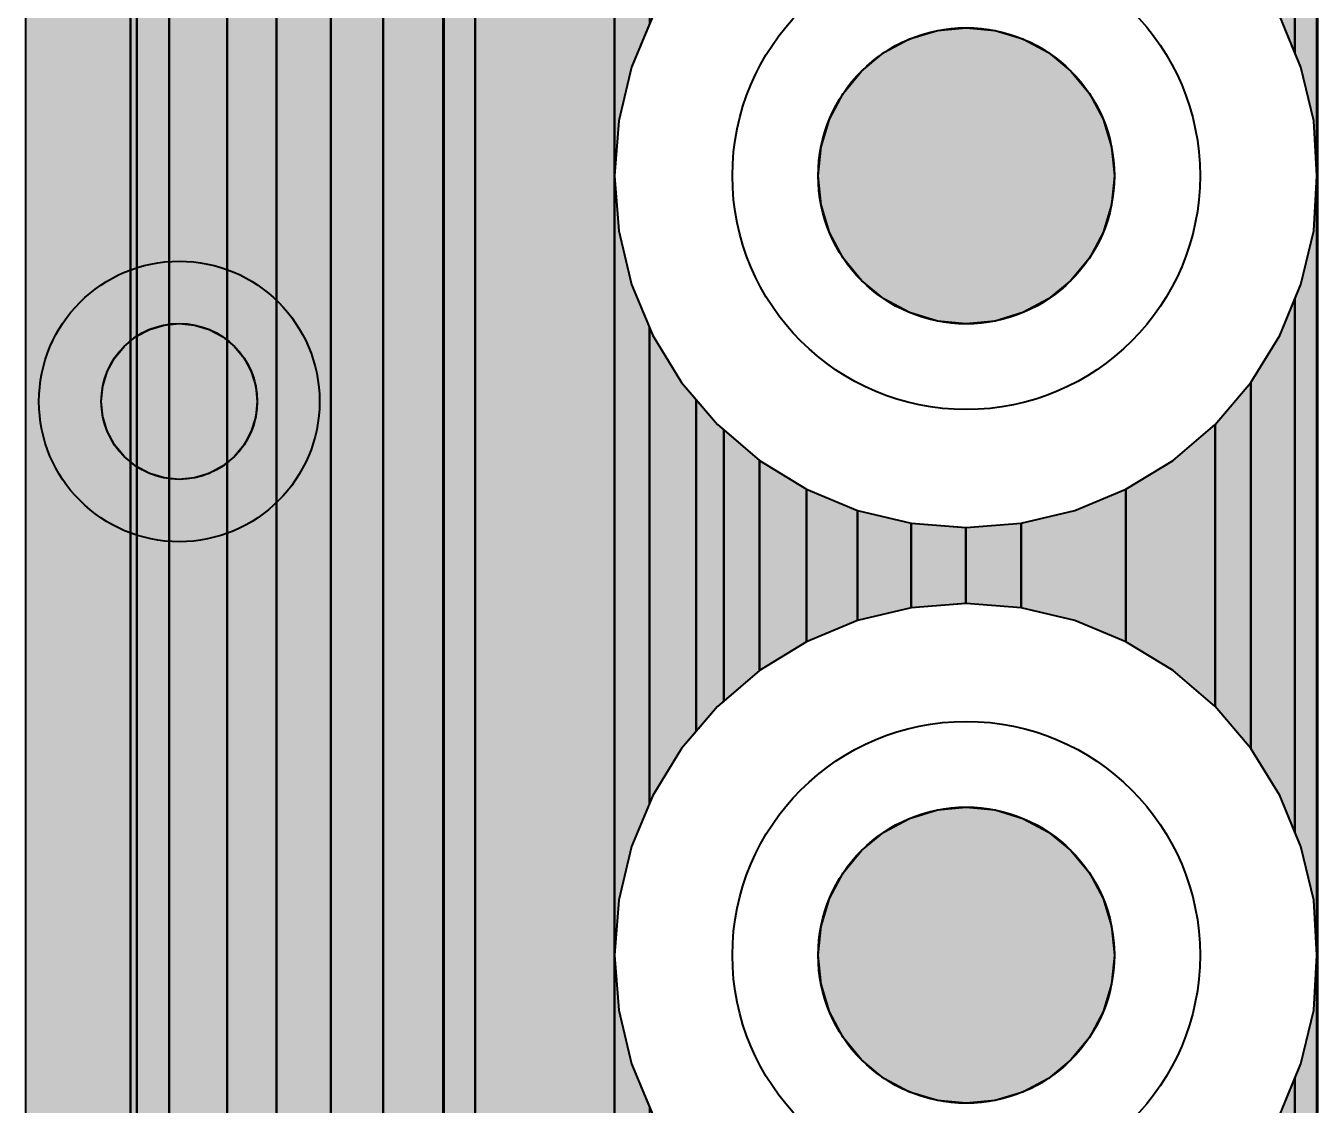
# Model space of a CAD drawing. Header units: millimetres. Extents: x 3.5 to 57, y 2.4 to 42.4.
# Drawn here: x 9.856 to 14.064, y 26.998 to 30.516 of the extents above; entities that cross this region are included whole.
import ezdxf

# ---------------------------------------------------------------- set-up
doc = ezdxf.new("R2010")
doc.units = ezdxf.units.MM
for name, color, linetype in [('bottom_copper', 7, 'Continuous'), ('bottom_silk', 7, 'Continuous'), ('drill_plated', 7, 'Continuous'), ('top_copper', 7, 'Continuous')]:
    doc.layers.add(name, color=color, linetype=linetype)

# ---------------------------------------------------------------- blocks, each defined once
blk = doc.blocks.new('Block9329')
at = {"layer": 'bottom_copper', "lineweight": 40}
for points in [[(0.9648, 0), (0.9636, 0), (0.9636, 36.618), (0.9648, 36.6333), (0.9648, 0)], [(0.9636, 27.2353), (0.953, 27.4147), (0.911, 27.5896), (0.8918, 27.636), (0.8918, 29.3746), (0.911, 29.421), (0.953, 29.5959), (0.9636, 29.7753), (0.9636, 27.2353)], [(0.8918, 27.636), (0.8422, 27.7558), (0.7482, 27.9092), (0.7482, 29.1014), (0.8422, 29.2548), (0.8918, 29.3746), (0.8918, 27.636)], [(0.9636, 24.6953), (0.953, 24.8747), (0.911, 25.0496), (0.8918, 25.096), (0.8918, 26.8346), (0.911, 26.881), (0.953, 27.0559), (0.9636, 27.2353), (0.9636, 24.6953)], [(0.8918, 25.096), (0.8422, 25.2158), (0.7482, 25.3692), (0.7482, 26.5614), (0.8422, 26.7148), (0.8918, 26.8346), (0.8918, 25.096)], [(0.7482, 25.3692), (0.6313, 25.506), (0.6313, 26.4246), (0.7482, 26.5614), (0.7482, 25.3692)], [(0.6313, 25.506), (0.4945, 25.6229), (0.3411, 25.7169), (0.3411, 26.2137), (0.4945, 26.3077), (0.6313, 26.4246), (0.6313, 25.506)], [(0.3411, 25.7169), (0.1749, 25.7857), (0, 25.8277), (0, 26.1029), (0.1749, 26.1449), (0.3411, 26.2137), (0.3411, 25.7169)], [(0, 25.8277), (-0.1794, 25.8418), (-0.1812, 25.8417), (-0.1812, 26.0889), (-0.1794, 26.0888), (0, 26.1029), (0, 25.8277)], [(0.9636, 22.1553), (0.953, 22.3347), (0.911, 22.5096), (0.8918, 22.556), (0.8918, 24.2946), (0.911, 24.341), (0.953, 24.5159), (0.9636, 24.6953), (0.9636, 22.1553)], [(0.8918, 22.556), (0.8422, 22.6758), (0.7482, 22.8292), (0.7482, 24.0214), (0.8422, 24.1748), (0.8918, 24.2946), (0.8918, 22.556)]]:
    blk.add_hatch(color=7, dxfattribs=at).paths.add_polyline_path(points, flags=0)
at = {"layer": 'bottom_copper', "color": 7, "lineweight": 40}
for points in [[(0.9648, 0), (0.9636, 0), (0.9636, 36.618), (0.9648, 36.6333), (0.9648, 0)], [(0.9636, 27.2353), (0.953, 27.4147), (0.911, 27.5896), (0.8918, 27.636), (0.8918, 29.3746), (0.911, 29.421), (0.953, 29.5959), (0.9636, 29.7753), (0.9636, 27.2353)], [(0.8918, 27.636), (0.8422, 27.7558), (0.7482, 27.9092), (0.7482, 29.1014), (0.8422, 29.2548), (0.8918, 29.3746), (0.8918, 27.636)], [(0.9636, 24.6953), (0.953, 24.8747), (0.911, 25.0496), (0.8918, 25.096), (0.8918, 26.8346), (0.911, 26.881), (0.953, 27.0559), (0.9636, 27.2353), (0.9636, 24.6953)], [(0.8918, 25.096), (0.8422, 25.2158), (0.7482, 25.3692), (0.7482, 26.5614), (0.8422, 26.7148), (0.8918, 26.8346), (0.8918, 25.096)], [(0.7482, 25.3692), (0.6313, 25.506), (0.6313, 26.4246), (0.7482, 26.5614), (0.7482, 25.3692)], [(0.6313, 25.506), (0.4945, 25.6229), (0.3411, 25.7169), (0.3411, 26.2137), (0.4945, 26.3077), (0.6313, 26.4246), (0.6313, 25.506)], [(0.3411, 25.7169), (0.1749, 25.7857), (0, 25.8277), (0, 26.1029), (0.1749, 26.1449), (0.3411, 26.2137), (0.3411, 25.7169)], [(0, 25.8277), (-0.1794, 25.8418), (-0.1812, 25.8417), (-0.1812, 26.0889), (-0.1794, 26.0888), (0, 26.1029), (0, 25.8277)], [(0.9636, 22.1553), (0.953, 22.3347), (0.911, 22.5096), (0.8918, 22.556), (0.8918, 24.2946), (0.911, 24.341), (0.953, 24.5159), (0.9636, 24.6953), (0.9636, 22.1553)], [(0.8918, 22.556), (0.8422, 22.6758), (0.7482, 22.8292), (0.7482, 24.0214), (0.8422, 24.1748), (0.8918, 24.2946), (0.8918, 22.556)]]:
    blk.add_lwpolyline(points, close=True, dxfattribs=at)
blk = doc.blocks.new('Block11541')
at = {"layer": 'bottom_copper', "lineweight": 40}
for points in [[(0, 0), (-1.9182, 0), (-1.9182, 38.9999), (0, 38.9999), (0, 0)], [(0.1143, 27.7302), (0.0561, 27.5896), (0.0141, 27.4147), (0, 27.2353), (0, 29.7753), (0.0141, 29.5959), (0.0561, 29.421), (0.1143, 29.2804), (0.1143, 27.7302)], [(0.1143, 25.1902), (0.0561, 25.0496), (0.0141, 24.8747), (0, 24.6953), (0, 27.2353), (0.0141, 27.0559), (0.0561, 26.881), (0.1143, 26.7404), (0.1143, 25.1902)], [(0.2664, 25.4248), (0.2189, 25.3692), (0.1249, 25.2158), (0.1143, 25.1902), (0.1143, 26.7404), (0.1249, 26.7148), (0.2189, 26.5614), (0.2664, 26.5058), (0.2664, 25.4248)], [(0.4726, 25.6229), (0.3358, 25.506), (0.2664, 25.4248), (0.2664, 26.5058), (0.3358, 26.4246), (0.4726, 26.3077), (0.4726, 25.6229)], [(0.7922, 25.7857), (0.626, 25.7169), (0.4726, 25.6229), (0.4726, 26.3077), (0.626, 26.2137), (0.7922, 26.1449), (0.7922, 25.7857)], [(1.1447, 25.8417), (0.9671, 25.8277), (0.7922, 25.7857), (0.7922, 26.1449), (0.9671, 26.1029), (1.1447, 26.0889), (1.1447, 25.8417)], [(0.1143, 22.6502), (0.0561, 22.5096), (0.0141, 22.3347), (0, 22.1553), (0, 24.6953), (0.0141, 24.5159), (0.0561, 24.341), (0.1143, 24.2004), (0.1143, 22.6502)]]:
    blk.add_hatch(color=7, dxfattribs=at).paths.add_polyline_path(points, flags=0)
at = {"layer": 'bottom_copper', "color": 7, "lineweight": 40}
for points in [[(0, 0), (-1.9182, 0), (-1.9182, 38.9999), (0, 38.9999), (0, 0)], [(0.1143, 27.7302), (0.0561, 27.5896), (0.0141, 27.4147), (0, 27.2353), (0, 29.7753), (0.0141, 29.5959), (0.0561, 29.421), (0.1143, 29.2804), (0.1143, 27.7302)], [(0.1143, 25.1902), (0.0561, 25.0496), (0.0141, 24.8747), (0, 24.6953), (0, 27.2353), (0.0141, 27.0559), (0.0561, 26.881), (0.1143, 26.7404), (0.1143, 25.1902)], [(0.2664, 25.4248), (0.2189, 25.3692), (0.1249, 25.2158), (0.1143, 25.1902), (0.1143, 26.7404), (0.1249, 26.7148), (0.2189, 26.5614), (0.2664, 26.5058), (0.2664, 25.4248)], [(0.4726, 25.6229), (0.3358, 25.506), (0.2664, 25.4248), (0.2664, 26.5058), (0.3358, 26.4246), (0.4726, 26.3077), (0.4726, 25.6229)], [(0.7922, 25.7857), (0.626, 25.7169), (0.4726, 25.6229), (0.4726, 26.3077), (0.626, 26.2137), (0.7922, 26.1449), (0.7922, 25.7857)], [(1.1447, 25.8417), (0.9671, 25.8277), (0.7922, 25.7857), (0.7922, 26.1449), (0.9671, 26.1029), (1.1447, 26.0889), (1.1447, 25.8417)], [(0.1143, 22.6502), (0.0561, 22.5096), (0.0141, 22.3347), (0, 22.1553), (0, 24.6953), (0.0141, 24.5159), (0.0561, 24.341), (0.1143, 24.2004), (0.1143, 22.6502)]]:
    blk.add_lwpolyline(points, close=True, dxfattribs=at)
blk = doc.blocks.new('Block31291')
at = {"layer": 'top_copper', "lineweight": 40}
for points in [[(1.6647, 0), (1.6635, 0), (1.6635, 36.618), (1.6647, 36.6333), (1.6647, 0)], [(1.6635, 27.2353), (1.6529, 27.4147), (1.6109, 27.5896), (1.5917, 27.636), (1.5917, 29.3746), (1.6109, 29.421), (1.6529, 29.5959), (1.6635, 29.7753), (1.6635, 27.2353)], [(1.5917, 27.636), (1.5421, 27.7558), (1.4481, 27.9092), (1.4481, 29.1014), (1.5421, 29.2548), (1.5917, 29.3746), (1.5917, 27.636)], [(1.6635, 24.6953), (1.6529, 24.8747), (1.6109, 25.0496), (1.5917, 25.096), (1.5917, 26.8346), (1.6109, 26.881), (1.6529, 27.0559), (1.6635, 27.2353), (1.6635, 24.6953)], [(1.5917, 25.096), (1.5421, 25.2158), (1.4481, 25.3692), (1.4481, 26.5614), (1.5421, 26.7148), (1.5917, 26.8346), (1.5917, 25.096)], [(1.4481, 25.3692), (1.3312, 25.506), (1.3312, 26.4246), (1.4481, 26.5614), (1.4481, 25.3692)], [(0, 25.7169), (-0.1534, 25.6229), (-0.27, 25.5233), (-0.27, 26.4073), (-0.1534, 26.3077), (0, 26.2137), (0, 25.7169)], [(1.3312, 25.506), (1.1944, 25.6229), (1.041, 25.7169), (1.041, 26.2137), (1.1944, 26.3077), (1.3312, 26.4246), (1.3312, 25.506)], [(0.3411, 25.8277), (0.1662, 25.7857), (0, 25.7169), (0, 26.2137), (0.1662, 26.1449), (0.3411, 26.1029), (0.3411, 25.8277)], [(1.041, 25.7169), (0.8748, 25.7857), (0.6999, 25.8277), (0.6999, 26.1029), (0.8748, 26.1449), (1.041, 26.2137), (1.041, 25.7169)], [(0.6999, 25.8277), (0.5205, 25.8418), (0.3411, 25.8277), (0.3411, 26.1029), (0.5205, 26.0888), (0.6999, 26.1029), (0.6999, 25.8277)], [(1.6635, 22.1553), (1.6529, 22.3347), (1.6109, 22.5096), (1.5917, 22.556), (1.5917, 24.2946), (1.6109, 24.341), (1.6529, 24.5159), (1.6635, 24.6953), (1.6635, 22.1553)], [(1.5917, 22.556), (1.5421, 22.6758), (1.4481, 22.8292), (1.4481, 24.0214), (1.5421, 24.1748), (1.5917, 24.2946), (1.5917, 22.556)]]:
    blk.add_hatch(color=7, dxfattribs=at).paths.add_polyline_path(points, flags=0)
at = {"layer": 'top_copper', "color": 7, "lineweight": 40}
for points in [[(1.6647, 0), (1.6635, 0), (1.6635, 36.618), (1.6647, 36.6333), (1.6647, 0)], [(1.6635, 27.2353), (1.6529, 27.4147), (1.6109, 27.5896), (1.5917, 27.636), (1.5917, 29.3746), (1.6109, 29.421), (1.6529, 29.5959), (1.6635, 29.7753), (1.6635, 27.2353)], [(1.5917, 27.636), (1.5421, 27.7558), (1.4481, 27.9092), (1.4481, 29.1014), (1.5421, 29.2548), (1.5917, 29.3746), (1.5917, 27.636)], [(1.6635, 24.6953), (1.6529, 24.8747), (1.6109, 25.0496), (1.5917, 25.096), (1.5917, 26.8346), (1.6109, 26.881), (1.6529, 27.0559), (1.6635, 27.2353), (1.6635, 24.6953)], [(1.5917, 25.096), (1.5421, 25.2158), (1.4481, 25.3692), (1.4481, 26.5614), (1.5421, 26.7148), (1.5917, 26.8346), (1.5917, 25.096)], [(1.4481, 25.3692), (1.3312, 25.506), (1.3312, 26.4246), (1.4481, 26.5614), (1.4481, 25.3692)], [(0, 25.7169), (-0.1534, 25.6229), (-0.27, 25.5233), (-0.27, 26.4073), (-0.1534, 26.3077), (0, 26.2137), (0, 25.7169)], [(1.3312, 25.506), (1.1944, 25.6229), (1.041, 25.7169), (1.041, 26.2137), (1.1944, 26.3077), (1.3312, 26.4246), (1.3312, 25.506)], [(0.3411, 25.8277), (0.1662, 25.7857), (0, 25.7169), (0, 26.2137), (0.1662, 26.1449), (0.3411, 26.1029), (0.3411, 25.8277)], [(1.041, 25.7169), (0.8748, 25.7857), (0.6999, 25.8277), (0.6999, 26.1029), (0.8748, 26.1449), (1.041, 26.2137), (1.041, 25.7169)], [(0.6999, 25.8277), (0.5205, 25.8418), (0.3411, 25.8277), (0.3411, 26.1029), (0.5205, 26.0888), (0.6999, 26.1029), (0.6999, 25.8277)], [(1.6635, 22.1553), (1.6529, 22.3347), (1.6109, 22.5096), (1.5917, 22.556), (1.5917, 24.2946), (1.6109, 24.341), (1.6529, 24.5159), (1.6635, 24.6953), (1.6635, 22.1553)], [(1.5917, 22.556), (1.5421, 22.6758), (1.4481, 22.8292), (1.4481, 24.0214), (1.5421, 24.1748), (1.5917, 24.2946), (1.5917, 22.556)]]:
    blk.add_lwpolyline(points, close=True, dxfattribs=at)
blk = doc.blocks.new('Block33803')
at = {"layer": 'top_copper', "lineweight": 40}
for points in [[(0, 0), (-0.3406, 0), (-0.3406, 38.9999), (0, 38.9999), (0, 0)], [(0.0216, 2.065), (0.0071, 2.0046), (0, 1.9149), (0, 38.9999), (0.0216, 38.9999), (0.0216, 2.065)], [(0.127, 3.5757), (0.0817, 3.5019), (0.0486, 3.4219), (0.0284, 3.3377), (0.0216, 3.2514), (0.0216, 38.9999), (0.127, 38.9999), (0.127, 3.5757)], [(0.3159, 3.7388), (0.249, 3.6977), (0.1832, 3.6415), (0.127, 3.5757), (0.127, 38.9999), (0.3159, 38.9999), (0.3159, 3.7388)], [(0.4758, 3.7936), (0.4028, 3.7761), (0.3228, 3.743), (0.316, 3.7388), (0.3159, 38.9999), (0.4758, 38.9999), (0.4758, 3.7936)], [(0.6529, 3.7968), (0.5733, 3.8031), (0.487, 3.7963), (0.4758, 3.7936), (0.4758, 38.9999), (0.6529, 38.9999), (0.6529, 3.7968)], [(0.8238, 3.743), (0.7438, 3.7761), (0.6596, 3.7963), (0.6529, 3.7968), (0.6529, 38.9999), (0.8238, 38.9999), (0.8238, 3.743)], [(1.0196, 3.5757), (0.9634, 3.6415), (0.8976, 3.6977), (0.8238, 3.743), (0.8238, 38.9999), (1.0196, 38.9999), (1.0196, 3.5757)], [(1.1238, 3.2514), (1.1219, 3.2749), (1.1182, 3.3377), (1.098, 3.4219), (1.0649, 3.5019), (1.0196, 3.5757), (1.0196, 38.9999), (1.1238, 38.9999), (1.1238, 3.2514)], [(1.5776, 2.4068), (1.1238, 2.4068), (1.1238, 38.9999), (1.5776, 38.9999), (1.5776, 2.4068)], [(1.6919, 27.7302), (1.6337, 27.5896), (1.5917, 27.4147), (1.5776, 27.2353), (1.5776, 29.7753), (1.5917, 29.5959), (1.6337, 29.421), (1.6919, 29.2804), (1.6919, 27.7302)], [(1.6919, 25.1902), (1.6337, 25.0496), (1.5917, 24.8747), (1.5776, 24.6953), (1.5776, 27.2353), (1.5917, 27.0559), (1.6337, 26.881), (1.6919, 26.7404), (1.6919, 25.1902)], [(1.844, 25.4248), (1.7965, 25.3692), (1.7025, 25.2158), (1.6919, 25.1902), (1.6919, 26.7404), (1.7025, 26.7148), (1.7965, 26.5614), (1.844, 26.5058), (1.844, 25.4248)], [(1.9336, 25.5233), (1.9134, 25.506), (1.844, 25.4248), (1.844, 26.5058), (1.9134, 26.4246), (1.9336, 26.4073), (1.9336, 25.5233)], [(1.6919, 22.6502), (1.6337, 22.5096), (1.5917, 22.3347), (1.5776, 22.1553), (1.5776, 24.6953), (1.5917, 24.5159), (1.6337, 24.341), (1.6919, 24.2004), (1.6919, 22.6502)]]:
    blk.add_hatch(color=7, dxfattribs=at).paths.add_polyline_path(points, flags=0)
at = {"layer": 'top_copper', "color": 7, "lineweight": 40}
for points in [[(0, 0), (-0.3406, 0), (-0.3406, 38.9999), (0, 38.9999), (0, 0)], [(0.0216, 2.065), (0.0071, 2.0046), (0, 1.9149), (0, 38.9999), (0.0216, 38.9999), (0.0216, 2.065)], [(0.127, 3.5757), (0.0817, 3.5019), (0.0486, 3.4219), (0.0284, 3.3377), (0.0216, 3.2514), (0.0216, 38.9999), (0.127, 38.9999), (0.127, 3.5757)], [(0.3159, 3.7388), (0.249, 3.6977), (0.1832, 3.6415), (0.127, 3.5757), (0.127, 38.9999), (0.3159, 38.9999), (0.3159, 3.7388)], [(0.4758, 3.7936), (0.4028, 3.7761), (0.3228, 3.743), (0.316, 3.7388), (0.3159, 38.9999), (0.4758, 38.9999), (0.4758, 3.7936)], [(0.6529, 3.7968), (0.5733, 3.8031), (0.487, 3.7963), (0.4758, 3.7936), (0.4758, 38.9999), (0.6529, 38.9999), (0.6529, 3.7968)], [(0.8238, 3.743), (0.7438, 3.7761), (0.6596, 3.7963), (0.6529, 3.7968), (0.6529, 38.9999), (0.8238, 38.9999), (0.8238, 3.743)], [(1.0196, 3.5757), (0.9634, 3.6415), (0.8976, 3.6977), (0.8238, 3.743), (0.8238, 38.9999), (1.0196, 38.9999), (1.0196, 3.5757)], [(1.1238, 3.2514), (1.1219, 3.2749), (1.1182, 3.3377), (1.098, 3.4219), (1.0649, 3.5019), (1.0196, 3.5757), (1.0196, 38.9999), (1.1238, 38.9999), (1.1238, 3.2514)], [(1.5776, 2.4068), (1.1238, 2.4068), (1.1238, 38.9999), (1.5776, 38.9999), (1.5776, 2.4068)], [(1.6919, 27.7302), (1.6337, 27.5896), (1.5917, 27.4147), (1.5776, 27.2353), (1.5776, 29.7753), (1.5917, 29.5959), (1.6337, 29.421), (1.6919, 29.2804), (1.6919, 27.7302)], [(1.6919, 25.1902), (1.6337, 25.0496), (1.5917, 24.8747), (1.5776, 24.6953), (1.5776, 27.2353), (1.5917, 27.0559), (1.6337, 26.881), (1.6919, 26.7404), (1.6919, 25.1902)], [(1.844, 25.4248), (1.7965, 25.3692), (1.7025, 25.2158), (1.6919, 25.1902), (1.6919, 26.7404), (1.7025, 26.7148), (1.7965, 26.5614), (1.844, 26.5058), (1.844, 25.4248)], [(1.9336, 25.5233), (1.9134, 25.506), (1.844, 25.4248), (1.844, 26.5058), (1.9134, 26.4246), (1.9336, 26.4073), (1.9336, 25.5233)], [(1.6919, 22.6502), (1.6337, 22.5096), (1.5917, 22.3347), (1.5776, 22.1553), (1.5776, 24.6953), (1.5917, 24.5159), (1.6337, 24.341), (1.6919, 24.2004), (1.6919, 22.6502)]]:
    blk.add_lwpolyline(points, close=True, dxfattribs=at)

msp = doc.modelspace()

# ---------------------------------------------------------------- hatches: boundary and pattern name
at = {"layer": 'bottom_copper', "lineweight": 40}
for points in [[(13.3936, 29.9329), (13.3662, 29.8424), (13.3216, 29.759), (13.2615, 29.6859), (13.1884, 29.6258), (13.105, 29.5812), (13.0145, 29.5538), (12.9203, 29.5445), (12.8261, 29.5538), (12.7356, 29.5812), (12.6522, 29.6258), (12.5791, 29.6859), (12.519, 29.759), (12.4744, 29.8424), (12.447, 29.9329), (12.4377, 30.0271), (12.447, 30.1213), (12.4744, 30.2118), (12.519, 30.2952), (12.5791, 30.3683), (12.6522, 30.4284), (12.7356, 30.473), (12.8261, 30.5004), (12.9203, 30.5097), (13.0145, 30.5004), (13.105, 30.473), (13.1884, 30.4284), (13.2615, 30.3683), (13.3216, 30.2952), (13.3662, 30.2118), (13.3936, 30.1213), (13.4029, 30.0271), (13.3936, 29.9329)], [(10.6047, 29.2421), (10.5903, 29.1945), (10.5668, 29.1506), (10.5352, 29.1121), (10.4967, 29.0805), (10.4528, 29.057), (10.4052, 29.0426), (10.3556, 29.0377), (10.306, 29.0426), (10.2584, 29.057), (10.2145, 29.0805), (10.176, 29.1121), (10.1444, 29.1506), (10.1209, 29.1945), (10.1065, 29.2421), (10.1016, 29.2917), (10.1065, 29.3413), (10.1209, 29.3889), (10.1444, 29.4328), (10.176, 29.4713), (10.2145, 29.5029), (10.2584, 29.5264), (10.306, 29.5408), (10.3556, 29.5457), (10.4052, 29.5408), (10.4528, 29.5264), (10.4967, 29.5029), (10.5352, 29.4713), (10.5668, 29.4328), (10.5903, 29.3889), (10.6047, 29.3413), (10.6096, 29.2917), (10.6047, 29.2421)], [(13.3936, 27.3929), (13.3662, 27.3024), (13.3216, 27.219), (13.2615, 27.1459), (13.1884, 27.0858), (13.105, 27.0412), (13.0145, 27.0138), (12.9203, 27.0045), (12.8261, 27.0138), (12.7356, 27.0412), (12.6522, 27.0858), (12.5791, 27.1459), (12.519, 27.219), (12.4744, 27.3024), (12.447, 27.3929), (12.4377, 27.4871), (12.447, 27.5813), (12.4744, 27.6718), (12.519, 27.7552), (12.5791, 27.8283), (12.6522, 27.8884), (12.7356, 27.933), (12.8261, 27.9604), (12.9203, 27.9697), (13.0145, 27.9604), (13.105, 27.933), (13.1884, 27.8884), (13.2615, 27.8283), (13.3216, 27.7552), (13.3662, 27.6718), (13.3936, 27.5813), (13.4029, 27.4871), (13.3936, 27.3929)]]:
    msp.add_hatch(color=7, dxfattribs=at).paths.add_polyline_path(points, flags=0)
at = {"layer": 'drill_plated', "lineweight": 40}
for points in [[(13.3936, 29.9329), (13.3662, 29.8424), (13.3216, 29.759), (13.2615, 29.6859), (13.1884, 29.6258), (13.105, 29.5812), (13.0145, 29.5538), (12.9203, 29.5445), (12.8261, 29.5538), (12.7356, 29.5812), (12.6522, 29.6258), (12.5791, 29.6859), (12.519, 29.759), (12.4744, 29.8424), (12.447, 29.9329), (12.4377, 30.0271), (12.447, 30.1213), (12.4744, 30.2118), (12.519, 30.2952), (12.5791, 30.3683), (12.6522, 30.4284), (12.7356, 30.473), (12.8261, 30.5004), (12.9203, 30.5097), (13.0145, 30.5004), (13.105, 30.473), (13.1884, 30.4284), (13.2615, 30.3683), (13.3216, 30.2952), (13.3662, 30.2118), (13.3936, 30.1213), (13.4029, 30.0271), (13.3936, 29.9329)], [(10.6047, 29.2421), (10.5903, 29.1945), (10.5668, 29.1506), (10.5352, 29.1121), (10.4967, 29.0805), (10.4528, 29.057), (10.4052, 29.0426), (10.3556, 29.0377), (10.306, 29.0426), (10.2584, 29.057), (10.2145, 29.0805), (10.176, 29.1121), (10.1444, 29.1506), (10.1209, 29.1945), (10.1065, 29.2421), (10.1016, 29.2917), (10.1065, 29.3413), (10.1209, 29.3889), (10.1444, 29.4328), (10.176, 29.4713), (10.2145, 29.5029), (10.2584, 29.5264), (10.306, 29.5408), (10.3556, 29.5457), (10.4052, 29.5408), (10.4528, 29.5264), (10.4967, 29.5029), (10.5352, 29.4713), (10.5668, 29.4328), (10.5903, 29.3889), (10.6047, 29.3413), (10.6096, 29.2917), (10.6047, 29.2421)], [(13.3936, 27.3929), (13.3662, 27.3024), (13.3216, 27.219), (13.2615, 27.1459), (13.1884, 27.0858), (13.105, 27.0412), (13.0145, 27.0138), (12.9203, 27.0045), (12.8261, 27.0138), (12.7356, 27.0412), (12.6522, 27.0858), (12.5791, 27.1459), (12.519, 27.219), (12.4744, 27.3024), (12.447, 27.3929), (12.4377, 27.4871), (12.447, 27.5813), (12.4744, 27.6718), (12.519, 27.7552), (12.5791, 27.8283), (12.6522, 27.8884), (12.7356, 27.933), (12.8261, 27.9604), (12.9203, 27.9697), (13.0145, 27.9604), (13.105, 27.933), (13.1884, 27.8884), (13.2615, 27.8283), (13.3216, 27.7552), (13.3662, 27.6718), (13.3936, 27.5813), (13.4029, 27.4871), (13.3936, 27.3929)]]:
    msp.add_hatch(color=7, dxfattribs=at).paths.add_polyline_path(points, flags=0)
at = {"layer": 'top_copper', "lineweight": 40}
for points in [[(13.3936, 29.9329), (13.3662, 29.8424), (13.3216, 29.759), (13.2615, 29.6859), (13.1884, 29.6258), (13.105, 29.5812), (13.0145, 29.5538), (12.9203, 29.5445), (12.8261, 29.5538), (12.7356, 29.5812), (12.6522, 29.6258), (12.5791, 29.6859), (12.519, 29.759), (12.4744, 29.8424), (12.447, 29.9329), (12.4377, 30.0271), (12.447, 30.1213), (12.4744, 30.2118), (12.519, 30.2952), (12.5791, 30.3683), (12.6522, 30.4284), (12.7356, 30.473), (12.8261, 30.5004), (12.9203, 30.5097), (13.0145, 30.5004), (13.105, 30.473), (13.1884, 30.4284), (13.2615, 30.3683), (13.3216, 30.2952), (13.3662, 30.2118), (13.3936, 30.1213), (13.4029, 30.0271), (13.3936, 29.9329)], [(10.6047, 29.2421), (10.5903, 29.1945), (10.5668, 29.1506), (10.5352, 29.1121), (10.4967, 29.0805), (10.4528, 29.057), (10.4052, 29.0426), (10.3556, 29.0377), (10.306, 29.0426), (10.2584, 29.057), (10.2145, 29.0805), (10.176, 29.1121), (10.1444, 29.1506), (10.1209, 29.1945), (10.1065, 29.2421), (10.1016, 29.2917), (10.1065, 29.3413), (10.1209, 29.3889), (10.1444, 29.4328), (10.176, 29.4713), (10.2145, 29.5029), (10.2584, 29.5264), (10.306, 29.5408), (10.3556, 29.5457), (10.4052, 29.5408), (10.4528, 29.5264), (10.4967, 29.5029), (10.5352, 29.4713), (10.5668, 29.4328), (10.5903, 29.3889), (10.6047, 29.3413), (10.6096, 29.2917), (10.6047, 29.2421)], [(13.3936, 27.3929), (13.3662, 27.3024), (13.3216, 27.219), (13.2615, 27.1459), (13.1884, 27.0858), (13.105, 27.0412), (13.0145, 27.0138), (12.9203, 27.0045), (12.8261, 27.0138), (12.7356, 27.0412), (12.6522, 27.0858), (12.5791, 27.1459), (12.519, 27.219), (12.4744, 27.3024), (12.447, 27.3929), (12.4377, 27.4871), (12.447, 27.5813), (12.4744, 27.6718), (12.519, 27.7552), (12.5791, 27.8283), (12.6522, 27.8884), (12.7356, 27.933), (12.8261, 27.9604), (12.9203, 27.9697), (13.0145, 27.9604), (13.105, 27.933), (13.1884, 27.8884), (13.2615, 27.8283), (13.3216, 27.7552), (13.3662, 27.6718), (13.3936, 27.5813), (13.4029, 27.4871), (13.3936, 27.3929)]]:
    msp.add_hatch(color=7, dxfattribs=at).paths.add_polyline_path(points, flags=0)

# ---------------------------------------------------------------- linework, layer by layer
at = {"layer": 'bottom_copper', "color": 7, "lineweight": 40}
for p, q in [((9.8556, 2.7918), (9.8556, 41.7917)), ((11.8987, 30.5476), (11.8299, 30.3814)), ((14.0107, 30.3814), (13.9419, 30.5476)), ((11.8299, 30.3814), (11.7879, 30.2065)), ((14.0527, 30.2065), (14.0107, 30.3814)), ((11.7879, 30.2065), (11.7738, 30.0271)), ((14.0633, 30.0271), (14.0527, 30.2065)), ((11.7738, 30.0271), (11.7879, 29.8477)), ((14.0527, 29.8477), (14.0633, 30.0271)), ((11.7879, 29.8477), (11.8299, 29.6728)), ((14.0107, 29.6728), (14.0527, 29.8477)), ((11.8299, 29.6728), (11.8987, 29.5066)), ((13.9419, 29.5066), (14.0107, 29.6728)), ((11.8987, 29.5066), (11.9927, 29.3532)), ((13.8479, 29.3532), (13.9419, 29.5066)), ((11.9927, 29.3532), (12.1096, 29.2164)), ((13.731, 29.2164), (13.8479, 29.3532)), ((12.1096, 29.2164), (12.2464, 29.0995)), ((13.5942, 29.0995), (13.731, 29.2164)), ((12.2464, 29.0995), (12.3998, 29.0055)), ((13.4408, 29.0055), (13.5942, 29.0995)), ((12.3998, 29.0055), (12.566, 28.9367)), ((13.2746, 28.9367), (13.4408, 29.0055)), ((12.566, 28.9367), (12.7409, 28.8947)), ((13.0997, 28.8947), (13.2746, 28.9367)), ((12.7409, 28.8947), (12.9185, 28.8807)), ((12.9185, 28.6335), (12.9185, 28.8807)), ((12.9185, 28.8807), (12.9203, 28.8806)), ((12.9185, 28.8807), (12.9185, 28.6335)), ((12.9203, 28.8806), (13.0997, 28.8947)), ((12.7409, 28.6195), (12.566, 28.5775)), ((12.9185, 28.6335), (12.7409, 28.6195)), ((12.9203, 28.6336), (12.9185, 28.6335)), ((13.0997, 28.6195), (12.9203, 28.6336)), ((13.2746, 28.5775), (13.0997, 28.6195)), ((12.566, 28.5775), (12.3998, 28.5087)), ((13.4408, 28.5087), (13.2746, 28.5775)), ((12.3998, 28.5087), (12.2464, 28.4147)), ((13.5942, 28.4147), (13.4408, 28.5087)), ((12.2464, 28.4147), (12.1096, 28.2978)), ((13.731, 28.2978), (13.5942, 28.4147)), ((12.1096, 28.2978), (11.9927, 28.161)), ((13.8479, 28.161), (13.731, 28.2978)), ((11.9927, 28.161), (11.8987, 28.0076)), ((13.9419, 28.0076), (13.8479, 28.161)), ((11.8987, 28.0076), (11.8299, 27.8414)), ((14.0107, 27.8414), (13.9419, 28.0076)), ((11.8299, 27.8414), (11.7879, 27.6665)), ((14.0527, 27.6665), (14.0107, 27.8414)), ((11.7879, 27.6665), (11.7738, 27.4871)), ((14.0633, 27.4871), (14.0527, 27.6665)), ((11.7738, 27.4871), (11.7879, 27.3077)), ((14.0527, 27.3077), (14.0633, 27.4871)), ((11.7879, 27.3077), (11.8299, 27.1328)), ((14.0107, 27.1328), (14.0527, 27.3077)), ((11.8299, 27.1328), (11.8987, 26.9666)), ((13.9419, 26.9666), (14.0107, 27.1328))]:
    msp.add_line(p, q, dxfattribs=at)
for points in [[(13.3936, 29.9329), (13.3662, 29.8424), (13.3216, 29.759), (13.2615, 29.6859), (13.1884, 29.6258), (13.105, 29.5812), (13.0145, 29.5538), (12.9203, 29.5445), (12.8261, 29.5538), (12.7356, 29.5812), (12.6522, 29.6258), (12.5791, 29.6859), (12.519, 29.759), (12.4744, 29.8424), (12.447, 29.9329), (12.4377, 30.0271), (12.447, 30.1213), (12.4744, 30.2118), (12.519, 30.2952), (12.5791, 30.3683), (12.6522, 30.4284), (12.7356, 30.473), (12.8261, 30.5004), (12.9203, 30.5097), (13.0145, 30.5004), (13.105, 30.473), (13.1884, 30.4284), (13.2615, 30.3683), (13.3216, 30.2952), (13.3662, 30.2118), (13.3936, 30.1213), (13.4029, 30.0271), (13.3936, 29.9329)], [(10.6047, 29.2421), (10.5903, 29.1945), (10.5668, 29.1506), (10.5352, 29.1121), (10.4967, 29.0805), (10.4528, 29.057), (10.4052, 29.0426), (10.3556, 29.0377), (10.306, 29.0426), (10.2584, 29.057), (10.2145, 29.0805), (10.176, 29.1121), (10.1444, 29.1506), (10.1209, 29.1945), (10.1065, 29.2421), (10.1016, 29.2917), (10.1065, 29.3413), (10.1209, 29.3889), (10.1444, 29.4328), (10.176, 29.4713), (10.2145, 29.5029), (10.2584, 29.5264), (10.306, 29.5408), (10.3556, 29.5457), (10.4052, 29.5408), (10.4528, 29.5264), (10.4967, 29.5029), (10.5352, 29.4713), (10.5668, 29.4328), (10.5903, 29.3889), (10.6047, 29.3413), (10.6096, 29.2917), (10.6047, 29.2421)], [(13.3936, 27.3929), (13.3662, 27.3024), (13.3216, 27.219), (13.2615, 27.1459), (13.1884, 27.0858), (13.105, 27.0412), (13.0145, 27.0138), (12.9203, 27.0045), (12.8261, 27.0138), (12.7356, 27.0412), (12.6522, 27.0858), (12.5791, 27.1459), (12.519, 27.219), (12.4744, 27.3024), (12.447, 27.3929), (12.4377, 27.4871), (12.447, 27.5813), (12.4744, 27.6718), (12.519, 27.7552), (12.5791, 27.8283), (12.6522, 27.8884), (12.7356, 27.933), (12.8261, 27.9604), (12.9203, 27.9697), (13.0145, 27.9604), (13.105, 27.933), (13.1884, 27.8884), (13.2615, 27.8283), (13.3216, 27.7552), (13.3662, 27.6718), (13.3936, 27.5813), (13.4029, 27.4871), (13.3936, 27.3929)]]:
    msp.add_lwpolyline(points, close=True, dxfattribs=at)
for centre, major_axis in [((12.9203, 30.0271), (0.762, 0)), ((12.9203, 30.0271), (0.4826, 0)), ((10.3556, 29.2917), (0.4572, 0)), ((10.3556, 29.2917), (0.254, 0)), ((12.9203, 27.4871), (0.762, 0)), ((12.9203, 27.4871), (0.4826, 0))]:
    msp.add_ellipse(centre, major_axis=major_axis, ratio=1, dxfattribs=at)
at = {"layer": 'bottom_silk', "color": 7, "lineweight": 40}
msp.add_line((11.2185, 3.3571), (11.2185, 41.4571), dxfattribs=at)
at = {"layer": 'drill_plated', "color": 7, "lineweight": 40}
for points in [[(13.3936, 29.9329), (13.3662, 29.8424), (13.3216, 29.759), (13.2615, 29.6859), (13.1884, 29.6258), (13.105, 29.5812), (13.0145, 29.5538), (12.9203, 29.5445), (12.8261, 29.5538), (12.7356, 29.5812), (12.6522, 29.6258), (12.5791, 29.6859), (12.519, 29.759), (12.4744, 29.8424), (12.447, 29.9329), (12.4377, 30.0271), (12.447, 30.1213), (12.4744, 30.2118), (12.519, 30.2952), (12.5791, 30.3683), (12.6522, 30.4284), (12.7356, 30.473), (12.8261, 30.5004), (12.9203, 30.5097), (13.0145, 30.5004), (13.105, 30.473), (13.1884, 30.4284), (13.2615, 30.3683), (13.3216, 30.2952), (13.3662, 30.2118), (13.3936, 30.1213), (13.4029, 30.0271), (13.3936, 29.9329)], [(10.6047, 29.2421), (10.5903, 29.1945), (10.5668, 29.1506), (10.5352, 29.1121), (10.4967, 29.0805), (10.4528, 29.057), (10.4052, 29.0426), (10.3556, 29.0377), (10.306, 29.0426), (10.2584, 29.057), (10.2145, 29.0805), (10.176, 29.1121), (10.1444, 29.1506), (10.1209, 29.1945), (10.1065, 29.2421), (10.1016, 29.2917), (10.1065, 29.3413), (10.1209, 29.3889), (10.1444, 29.4328), (10.176, 29.4713), (10.2145, 29.5029), (10.2584, 29.5264), (10.306, 29.5408), (10.3556, 29.5457), (10.4052, 29.5408), (10.4528, 29.5264), (10.4967, 29.5029), (10.5352, 29.4713), (10.5668, 29.4328), (10.5903, 29.3889), (10.6047, 29.3413), (10.6096, 29.2917), (10.6047, 29.2421)], [(13.3936, 27.3929), (13.3662, 27.3024), (13.3216, 27.219), (13.2615, 27.1459), (13.1884, 27.0858), (13.105, 27.0412), (13.0145, 27.0138), (12.9203, 27.0045), (12.8261, 27.0138), (12.7356, 27.0412), (12.6522, 27.0858), (12.5791, 27.1459), (12.519, 27.219), (12.4744, 27.3024), (12.447, 27.3929), (12.4377, 27.4871), (12.447, 27.5813), (12.4744, 27.6718), (12.519, 27.7552), (12.5791, 27.8283), (12.6522, 27.8884), (12.7356, 27.933), (12.8261, 27.9604), (12.9203, 27.9697), (13.0145, 27.9604), (13.105, 27.933), (13.1884, 27.8884), (13.2615, 27.8283), (13.3216, 27.7552), (13.3662, 27.6718), (13.3936, 27.5813), (13.4029, 27.4871), (13.3936, 27.3929)]]:
    msp.add_lwpolyline(points, close=True, dxfattribs=at)
for centre, major_axis in [((12.9203, 30.0271), (0.4826, 0)), ((10.3556, 29.2917), (0.254, 0)), ((12.9203, 27.4871), (0.4826, 0))]:
    msp.add_ellipse(centre, major_axis=major_axis, ratio=1, dxfattribs=at)
at = {"layer": 'top_copper', "color": 7, "lineweight": 40}
for p, q in [((9.8556, 2.7918), (9.8556, 41.7917)), ((11.8987, 30.5476), (11.8299, 30.3814)), ((14.0107, 30.3814), (13.9419, 30.5476)), ((11.8299, 30.3814), (11.7879, 30.2065)), ((14.0527, 30.2065), (14.0107, 30.3814)), ((11.7879, 30.2065), (11.7738, 30.0271)), ((14.0633, 30.0271), (14.0527, 30.2065)), ((11.7738, 30.0271), (11.7879, 29.8477)), ((14.0527, 29.8477), (14.0633, 30.0271)), ((11.7879, 29.8477), (11.8299, 29.6728)), ((14.0107, 29.6728), (14.0527, 29.8477)), ((11.8299, 29.6728), (11.8987, 29.5066)), ((13.9419, 29.5066), (14.0107, 29.6728)), ((11.8987, 29.5066), (11.9927, 29.3532)), ((13.8479, 29.3532), (13.9419, 29.5066)), ((11.9927, 29.3532), (12.1096, 29.2164)), ((13.731, 29.2164), (13.8479, 29.3532)), ((12.1096, 29.2164), (12.1298, 29.1991)), ((13.5942, 29.0995), (13.731, 29.2164)), ((12.1298, 28.3151), (12.1298, 29.1991)), ((12.1298, 29.1991), (12.2464, 29.0995)), ((12.1298, 29.1991), (12.1298, 28.3151)), ((12.2464, 29.0995), (12.3998, 29.0055)), ((13.4408, 29.0055), (13.5942, 29.0995)), ((12.3998, 29.0055), (12.566, 28.9367)), ((13.2746, 28.9367), (13.4408, 29.0055)), ((12.566, 28.9367), (12.7409, 28.8947)), ((13.0997, 28.8947), (13.2746, 28.9367)), ((12.7409, 28.8947), (12.9203, 28.8806)), ((12.9203, 28.8806), (13.0997, 28.8947)), ((12.7409, 28.6195), (12.566, 28.5775)), ((12.9203, 28.6336), (12.7409, 28.6195)), ((13.0997, 28.6195), (12.9203, 28.6336)), ((13.2746, 28.5775), (13.0997, 28.6195)), ((12.566, 28.5775), (12.3998, 28.5087)), ((13.4408, 28.5087), (13.2746, 28.5775)), ((12.3998, 28.5087), (12.2464, 28.4147)), ((13.5942, 28.4147), (13.4408, 28.5087)), ((12.2464, 28.4147), (12.1298, 28.3151)), ((13.731, 28.2978), (13.5942, 28.4147)), ((12.1096, 28.2978), (11.9927, 28.161)), ((12.1298, 28.3151), (12.1096, 28.2978)), ((13.8479, 28.161), (13.731, 28.2978)), ((11.9927, 28.161), (11.8987, 28.0076)), ((13.9419, 28.0076), (13.8479, 28.161)), ((11.8987, 28.0076), (11.8299, 27.8414)), ((14.0107, 27.8414), (13.9419, 28.0076)), ((11.8299, 27.8414), (11.7879, 27.6665)), ((14.0527, 27.6665), (14.0107, 27.8414)), ((11.7879, 27.6665), (11.7738, 27.4871)), ((14.0633, 27.4871), (14.0527, 27.6665)), ((11.7738, 27.4871), (11.7879, 27.3077)), ((14.0527, 27.3077), (14.0633, 27.4871)), ((11.7879, 27.3077), (11.8299, 27.1328)), ((14.0107, 27.1328), (14.0527, 27.3077)), ((11.8299, 27.1328), (11.8987, 26.9666)), ((13.9419, 26.9666), (14.0107, 27.1328))]:
    msp.add_line(p, q, dxfattribs=at)
for points in [[(13.3936, 29.9329), (13.3662, 29.8424), (13.3216, 29.759), (13.2615, 29.6859), (13.1884, 29.6258), (13.105, 29.5812), (13.0145, 29.5538), (12.9203, 29.5445), (12.8261, 29.5538), (12.7356, 29.5812), (12.6522, 29.6258), (12.5791, 29.6859), (12.519, 29.759), (12.4744, 29.8424), (12.447, 29.9329), (12.4377, 30.0271), (12.447, 30.1213), (12.4744, 30.2118), (12.519, 30.2952), (12.5791, 30.3683), (12.6522, 30.4284), (12.7356, 30.473), (12.8261, 30.5004), (12.9203, 30.5097), (13.0145, 30.5004), (13.105, 30.473), (13.1884, 30.4284), (13.2615, 30.3683), (13.3216, 30.2952), (13.3662, 30.2118), (13.3936, 30.1213), (13.4029, 30.0271), (13.3936, 29.9329)], [(10.6047, 29.2421), (10.5903, 29.1945), (10.5668, 29.1506), (10.5352, 29.1121), (10.4967, 29.0805), (10.4528, 29.057), (10.4052, 29.0426), (10.3556, 29.0377), (10.306, 29.0426), (10.2584, 29.057), (10.2145, 29.0805), (10.176, 29.1121), (10.1444, 29.1506), (10.1209, 29.1945), (10.1065, 29.2421), (10.1016, 29.2917), (10.1065, 29.3413), (10.1209, 29.3889), (10.1444, 29.4328), (10.176, 29.4713), (10.2145, 29.5029), (10.2584, 29.5264), (10.306, 29.5408), (10.3556, 29.5457), (10.4052, 29.5408), (10.4528, 29.5264), (10.4967, 29.5029), (10.5352, 29.4713), (10.5668, 29.4328), (10.5903, 29.3889), (10.6047, 29.3413), (10.6096, 29.2917), (10.6047, 29.2421)], [(13.3936, 27.3929), (13.3662, 27.3024), (13.3216, 27.219), (13.2615, 27.1459), (13.1884, 27.0858), (13.105, 27.0412), (13.0145, 27.0138), (12.9203, 27.0045), (12.8261, 27.0138), (12.7356, 27.0412), (12.6522, 27.0858), (12.5791, 27.1459), (12.519, 27.219), (12.4744, 27.3024), (12.447, 27.3929), (12.4377, 27.4871), (12.447, 27.5813), (12.4744, 27.6718), (12.519, 27.7552), (12.5791, 27.8283), (12.6522, 27.8884), (12.7356, 27.933), (12.8261, 27.9604), (12.9203, 27.9697), (13.0145, 27.9604), (13.105, 27.933), (13.1884, 27.8884), (13.2615, 27.8283), (13.3216, 27.7552), (13.3662, 27.6718), (13.3936, 27.5813), (13.4029, 27.4871), (13.3936, 27.3929)]]:
    msp.add_lwpolyline(points, close=True, dxfattribs=at)
for centre, major_axis in [((12.9203, 30.0271), (0.762, 0)), ((12.9203, 30.0271), (0.4826, 0)), ((10.3556, 29.2917), (0.4572, 0)), ((10.3556, 29.2917), (0.254, 0)), ((12.9203, 27.4871), (0.762, 0)), ((12.9203, 27.4871), (0.4826, 0))]:
    msp.add_ellipse(centre, major_axis=major_axis, ratio=1, dxfattribs=at)

# ---------------------------------------------------------------- block references
at = {"layer": 'bottom_copper'}
for name, p in [('Block11541', (11.7738, 2.7918)), ('Block9329', (13.0997, 2.7918))]:
    msp.add_blockref(name, p, dxfattribs=at)
at = {"layer": 'top_copper'}
for name, p in [('Block33803', (10.1962, 2.7918)), ('Block31291', (12.3998, 2.7918))]:
    msp.add_blockref(name, p, dxfattribs=at)

doc.saveas('drawing.dxf')
